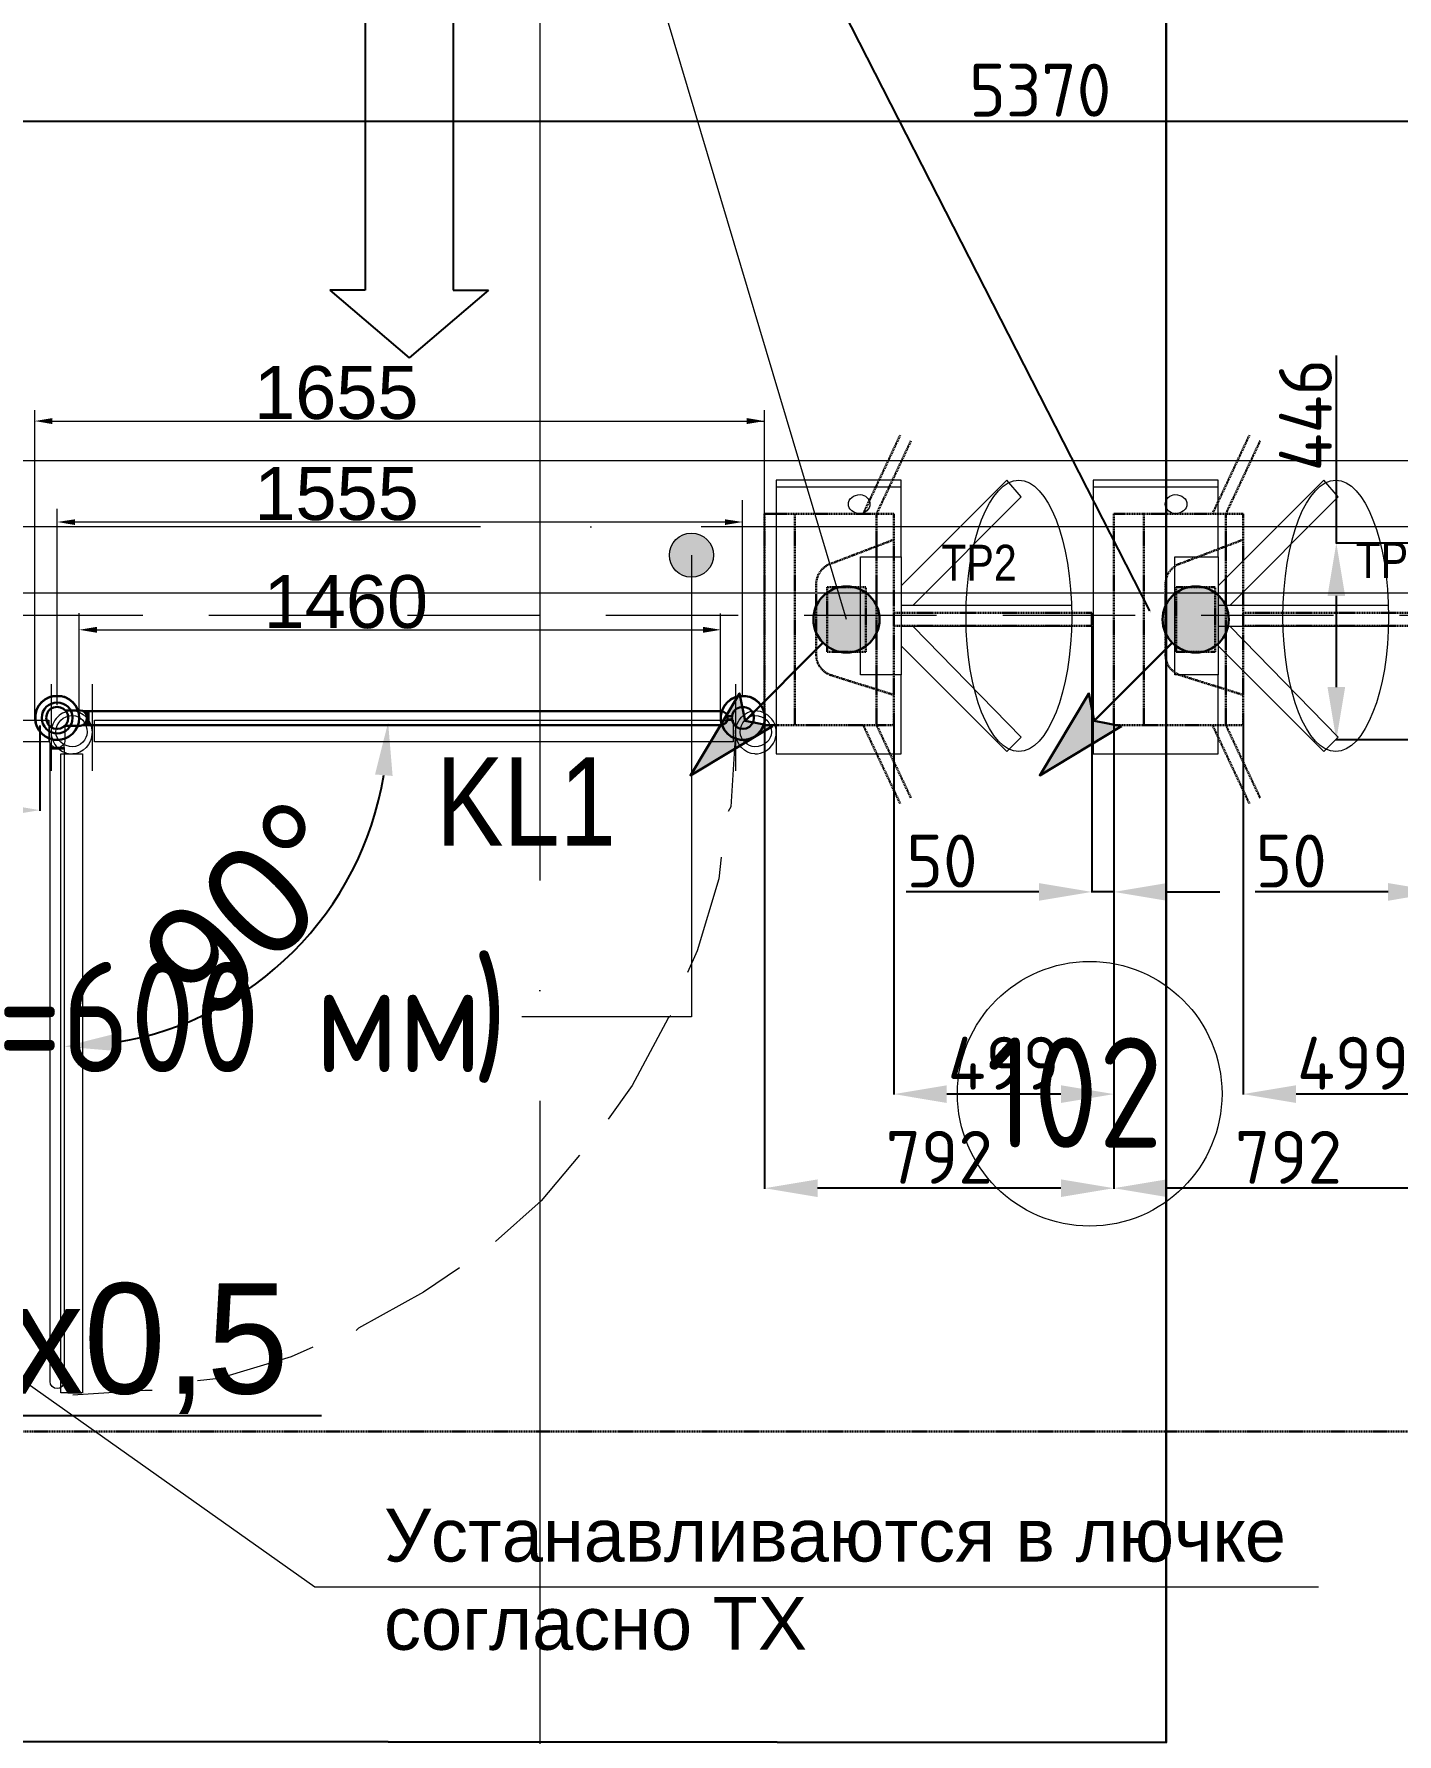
# Model space of a CAD drawing. Header units: millimetres. Extents: x -695119 to 412940, y -249585 to 622758.
# Drawn here: x 140715 to 143806, y 64449 to 68303 of the extents above; entities that cross this region are included whole.
import ezdxf
from ezdxf import colors
from ezdxf.entities.mleader import LeaderData, LeaderLine
from ezdxf.math import Vec2, Vec3

# ---------------------------------------------------------------- set-up
doc = ezdxf.new("R2010")
doc.units = ezdxf.units.MM
for name, pattern in [('ADSK_Линия сетки', [25, 20, -2.5, 0, -2.5]), ('ADSK_Сверху', [450, 300, -150]), ('ADSK_Штриховая_ш3 п1_5', [4.5, 3, -1.5]), ('DASH', [0.75, 0.5, -0.25]), ('DASHED', [19.05, 12.7, -6.35]), ('план Новый корпус (не печатать) 2$0$( Hidden )', [0.375, 0.25, -0.125])]:
    doc.linetypes.add(name, pattern=pattern)
doc.layers.add('_19D-Телекоммуникационные шкафы', color=7, linetype='Continuous')
doc.layers.add('PDF _Текст', color=7, linetype='Continuous')
for name, color, linetype, lineweight in [('_СС_КНС-Внешние связи', 250, 'Continuous', 30), ('_Схема', 5, 'Continuous', 30), ('PDF _Геометрия', 8, 'Continuous', 9), ('Аннотация', 252, 'Continuous', 18), ('АПС', 255, 'Continuous', 30), ('Линии', 7, 'Continuous', 9), ('Марки помещений', 8, 'Continuous', 20), ('Оси', 252, 'Continuous', 9), ('СОУЭ', 116, 'DASHED', 30), ('ТХ Текст', 251, 'Continuous', 0), ('Чертеж', 7, 'Continuous', 30)]:
    doc.layers.add(name, color=color, linetype=linetype, lineweight=lineweight)
doc.layers.add('PDF _Сплошная заливка', color=7, linetype='Continuous', true_color=0xffffff)
doc.styles.add('Arial Narrow МОЙ', font='ARIALN.TTF', dxfattribs={"height": 2.5})
doc.styles.add('GOST Common_3', font='', dxfattribs={"height": 3.5})
doc.styles.add('Mipgost_5', font='', dxfattribs={"height": 250})
doc.styles.add('PDF Arial', font='arial.ttf')
doc.styles.get("Standard").update_dxf_attribs({"font": ''})
doc.styles.get('GOST Common_3').set_extended_font_data('GOST type B')
doc.styles.get('Mipgost_5').set_extended_font_data('Mipgost')
doc.styles.get('Standard').set_extended_font_data('GOST type B')
doc.dimstyles.new('ISO-25', dxfattribs={"dimtxt": 2.5, "dimasz": 2.5, "dimexe": 1.25, "dimexo": 0.625, "dimtad": 1, "dimtxsty": 'Standard', "dimcen": 2.5, "dimadec": 0, "dimazin": 0, "dimtfac": 1, "dimtmove": 0, "dimatfit": 3, "dimfxl": 1, "dimarcsym": 0})
doc.dimstyles.new('ISO-25$0', dxfattribs={"dimtxt": 1.4, "dimasz": 1.2, "dimexe": 1.25, "dimexo": 0.2, "dimgap": 0.2, "dimtad": 1, "dimdec": 1, "dimtxsty": 'Standard', "dimcen": 2.5, "dimadec": 0, "dimazin": 0, "dimtfac": 1, "dimtdec": 1, "dimtmove": 0, "dimatfit": 3, "dimfxl": 1, "dimarcsym": 0})

# ---------------------------------------------------------------- blocks, each defined once
blk = doc.blocks.new('*U55')
at = {"ltscale": 100}
h = blk.add_hatch(color=0, dxfattribs=at)
h.dxf.hatch_style = 1
h.paths.add_polyline_path([(0.75, 0, 1), (-0.75, 0, 1)])
blk.add_hatch(color=0).paths.add_polyline_path([(-3.537, -3.535), (-2.423, -1.678), (-2.299, -2.297), (-1.681, -2.421)])
at = {"color": 0, "ltscale": 100}
blk.add_lwpolyline([(-0.532, -0.529), (-2.299, -2.297)], dxfattribs=at)
at = {"color": 0}
blk.add_lwpolyline([(-1.68, -2.421), (-3.537, -3.535), (-2.423, -1.678), (-2.299, -2.297), (-1.68, -2.421)], dxfattribs=at)
blk.add_circle((0, 0), 0.75, dxfattribs=at)
blk = doc.blocks.new('1 этаж')
at = {"layer": 'Аннотация', "lineweight": 9, "true_color": 0x636466}
h = blk.add_hatch(color=251, dxfattribs=at)
edge = h.paths.add_edge_path()
edge.add_arc((-32613.8, -14055.8), 50, 0, 360)
at = {"layer": 'PDF _Геометрия', "color": 251, "true_color": 0x636466}
for p, q in [((-32138.1, -13901.9), (-32421.2, -13901.9)), ((-31419.3, -13901.9), (-31702.4, -13901.9)), ((-32138.1, -14168.7), (-31751.4, -14168.7)), ((-31419.3, -14168.7), (-31032.7, -14168.7)), ((-31751.4, -14217.7), (-32138.1, -14217.7)), ((-31032.7, -14217.7), (-31419.3, -14217.7)), ((-34065.7, -14348.4), (-34065.7, -14544.4)), ((-33973.1, -14348.4), (-33973.1, -14544.4)), ((-32513.8, -14348.4), (-32513.8, -14544.4))]:
    blk.add_line(p, q, dxfattribs=at)
at = {"layer": 'PDF _Геометрия', "color": 251, "true_color": 0x636466, "flags": 128}
for points in [[(-32138.1, -14059.8), (-32138.1, -13885.6), (-32421.2, -13885.6), (-32421.2, -14506.3), (-32138.1, -14506.3), (-32138.1, -14326.6), (-32230.6, -14326.6), (-32230.6, -14059.8), (-32138.1, -14059.8), (-32138.1, -14326.6)], [(-32110.8, -14168.7), (-31865.8, -13923.7), (-31898.5, -13885.6), (-32138.1, -14125.2)], [(-31419.3, -14059.8), (-31419.3, -13885.6), (-31702.4, -13885.6), (-31702.4, -14506.3), (-31419.3, -14506.3), (-31419.3, -14326.6), (-31517.3, -14326.6), (-31517.3, -14059.8), (-31419.3, -14059.8), (-31419.3, -14326.6)], [(-31392.1, -14168.7), (-31147, -13923.7), (-31179.7, -13885.6), (-31419.3, -14125.2)], [(-32110.8, -14217.7), (-31865.8, -14468.2), (-31898.5, -14500.9), (-32138.1, -14261.3)], [(-31392.1, -14217.7), (-31147, -14468.2), (-31179.7, -14500.9), (-31419.3, -14261.3)], [(-34071.1, -14430.1), (-34071.1, -14479.1), (-34321.6, -14479.1), (-34321.6, -14430.1), (-34071.1, -14430.1)], [(-33967.6, -14479.1), (-33967.6, -14430.1), (-32519.2, -14430.1), (-32519.2, -14479.1), (-33967.6, -14479.1)], [(-32513.8, -14457.3), (-32524.7, -14626.1), (-32530.1, -14637)], [(-34043.9, -14506.3), (-33994.9, -14506.3), (-33994.9, -15954.8), (-34043.9, -15954.8), (-34043.9, -14506.3)], [(-32546.4, -14740.5), (-32551.9, -14789.5), (-32600.9, -14952.8), (-32622.7, -15001.8)], [(-32660.8, -15099.9), (-32666.2, -15105.3), (-32747.9, -15257.8), (-32802.4, -15334)], [(-32867.7, -15415.7), (-32954.8, -15519.1), (-33058.3, -15611.7)], [(-33140, -15671.6), (-33221.6, -15726.1), (-33368.7, -15807.7), (-33374.1, -15813.2)], [(-33472.1, -15851.3), (-33521.1, -15873.1), (-33684.5, -15922.1), (-33733.5, -15927.5)], [(-33837, -15949.3), (-33853.3, -15949.3), (-34016.6, -15960.2)]]:
    blk.add_lwpolyline(points, dxfattribs=at)
at = {"layer": 'PDF _Геометрия', "color": 251, "true_color": 0x636466}
for centre, start, end in [((-34016.9, -14457.1), 89.7603, 180.2397), ((-34016.9, -14457.1), 89.7603, 180.2397), ((-32470, -14457.5), 269.7603, 90.2397), ((-32470, -14457.5), 269.7603, 90.2397), ((-34016.9, -14457.5), 179.7603, 270.2397), ((-34016.9, -14457.5), 179.7603, 270.2397)]:
    blk.add_arc(centre, 48.8, start, end, dxfattribs=at)
for points in [[(-31991, -14195.9), (-31991, -14021.7), (-31936.6, -13885.6), (-31871.2, -13885.6)], [(-31871.2, -13885.6), (-31805.9, -13885.6), (-31751.4, -14021.7), (-31751.4, -14195.9)], [(-31272.3, -14195.9), (-31272.3, -14021.7), (-31217.8, -13885.6), (-31152.5, -13885.6)], [(-31152.5, -13885.6), (-31087.1, -13885.6), (-31032.7, -14021.7), (-31032.7, -14195.9)], [(-32257.8, -13940), (-32257.8, -13929.1), (-32247, -13918.2), (-32230.6, -13918.2)], [(-32230.6, -13961.8), (-32247, -13961.8), (-32257.8, -13950.9), (-32257.8, -13940)], [(-32230.6, -13918.2), (-32219.7, -13918.2), (-32208.8, -13929.1), (-32208.8, -13940)], [(-32208.8, -13940), (-32208.8, -13950.9), (-32219.7, -13961.8), (-32230.6, -13961.8)], [(-31539.1, -13940), (-31539.1, -13929.1), (-31528.2, -13918.2), (-31517.3, -13918.2)], [(-31517.3, -13961.8), (-31528.2, -13961.8), (-31539.1, -13950.9), (-31539.1, -13940)], [(-31517.3, -13918.2), (-31501, -13918.2), (-31490.1, -13929.1), (-31490.1, -13940)], [(-31490.1, -13940), (-31490.1, -13950.9), (-31501, -13961.8), (-31517.3, -13961.8)], [(-31871.2, -14500.9), (-31936.6, -14500.9), (-31991, -14364.8), (-31991, -14195.9)], [(-31751.4, -14195.9), (-31751.4, -14364.8), (-31805.9, -14500.9), (-31871.2, -14500.9)], [(-31152.5, -14500.9), (-31217.8, -14500.9), (-31272.3, -14364.8), (-31272.3, -14195.9)], [(-31032.7, -14195.9), (-31032.7, -14364.8), (-31087.1, -14500.9), (-31152.5, -14500.9)], [(-34016.6, -14408.3), (-33994.9, -14408.3), (-33973.1, -14430.1), (-33973.1, -14457.3)], [(-34016.6, -14408.3), (-33994.9, -14408.3), (-33973.1, -14430.1), (-33973.1, -14457.3)], [(-32513.8, -14457.3), (-32513.8, -14430.1), (-32492, -14408.3), (-32470.2, -14408.3)], [(-32513.8, -14457.3), (-32513.8, -14430.1), (-32492, -14408.3), (-32470.2, -14408.3)], [(-34054.8, -14457.3), (-34054.8, -14435.5), (-34038.4, -14419.2), (-34016.6, -14419.2)], [(-34054.8, -14457.3), (-34054.8, -14435.5), (-34038.4, -14419.2), (-34016.6, -14419.2)], [(-34016.6, -14419.2), (-34000.3, -14419.2), (-33984, -14435.5), (-33984, -14457.3)], [(-34016.6, -14419.2), (-34000.3, -14419.2), (-33984, -14435.5), (-33984, -14457.3)], [(-32502.9, -14457.3), (-32502.9, -14435.5), (-32486.5, -14419.2), (-32470.2, -14419.2)], [(-32470.2, -14419.2), (-32448.4, -14419.2), (-32432.1, -14435.5), (-32432.1, -14457.3)], [(-34016.6, -14490), (-34038.4, -14490), (-34054.8, -14473.7), (-34054.8, -14457.3)], [(-34016.6, -14490), (-34038.4, -14490), (-34054.8, -14473.7), (-34054.8, -14457.3)], [(-33973.1, -14457.3), (-33973.1, -14484.5), (-33994.9, -14506.3), (-34016.6, -14506.3)], [(-33984, -14457.3), (-33984, -14473.7), (-34000.3, -14490), (-34016.6, -14490)], [(-33973.1, -14457.3), (-33973.1, -14484.5), (-33994.9, -14506.3), (-34016.6, -14506.3)], [(-33984, -14457.3), (-33984, -14473.7), (-34000.3, -14490), (-34016.6, -14490)], [(-32470.2, -14506.3), (-32492, -14506.3), (-32513.8, -14484.5), (-32513.8, -14457.3)], [(-32470.2, -14506.3), (-32492, -14506.3), (-32513.8, -14484.5), (-32513.8, -14457.3)], [(-32470.2, -14490), (-32486.5, -14490), (-32502.9, -14473.7), (-32502.9, -14457.3)], [(-32432.1, -14457.3), (-32432.1, -14473.7), (-32448.4, -14490), (-32470.2, -14490)]]:
    blk.add_open_spline(points, degree=3, dxfattribs=at)
at = {"layer": 'Аннотация', "color": 251, "lineweight": 9, "true_color": 0x636466}
for p, q in [((-32613.8, -14055.8), (-32613.8, -15102.6)), ((-32992.3, -15102.6), (-32998.4, -15102.6)), ((-32613.8, -15102.6), (-32992.3, -15102.6))]:
    blk.add_line(p, q, dxfattribs=at)
blk.add_circle((-32613.8, -14055.8), 50, dxfattribs=at)
at = {"layer": 'Линии', "color": 251, "linetype": 'ADSK_Сверху', "ltscale": 100, "true_color": 0x636466}
for p, q in [((-15052.8, -13841.7), (-48262.8, -13841.7)), ((-15052.8, -14141.7), (-48262.8, -14141.7))]:
    blk.add_line(p, q, dxfattribs=at)
at = {"layer": 'Линии', "color": 251, "linetype": 'ADSK_Штриховая_ш3 п1_5', "ltscale": 100, "true_color": 0x636466}
blk.add_line((-40457.8, -14191.7), (-27897.8, -14191.7), dxfattribs=at)
at = {"layer": 'Марки помещений', "color": 251, "true_color": 0x636466}
blk.add_circle((-31710.5, -15276.7), 300, dxfattribs=at)
at = {"layer": 'Оси', "color": 251, "linetype": 'ADSK_Линия сетки', "ltscale": 100, "true_color": 0x636466}
for p, q in [((-32957.8, 32208.9), (-32957.8, -33767.9)), ((4409.5, -13991.7), (-72530.1, -13991.7))]:
    blk.add_line(p, q, dxfattribs=at)
at = {"layer": 'Аннотация', "color": 251, "true_color": 0x636466, "style": 'GOST Common_3', "width": 0.9}
for s, p in [(')', (-33110.2, -15227.6)), ('=600', (-34187.8, -15227.6)), ('мм', (-33467.4, -15227.6))]:
    blk.add_text(s, height=250, dxfattribs=at).set_placement(p)
at = {"layer": 'Марки помещений', "color": 251, "true_color": 0x636466, "style": 'GOST Common_3', "width": 0.9}
blk.add_text('102', height=250, dxfattribs=at).set_placement((-31945.4, -15399))
blk = doc.blocks.new('*D1138')
at = {"color": 0, "linetype": 'ByBlock', "lineweight": -2, "transparency": 16777216}
for p, q in [((143668, 67148.7), (143668, 67573.7)), ((144006.2, 67148.7), (143666.7, 67148.7)), ((143668, 66822.3), (143668, 67028.7)), ((144006.2, 66702.3), (143666.7, 66702.3))]:
    blk.add_line(p, q, dxfattribs=at)
at = {"color": 0, "linetype": 'ByBlock', "transparency": 16777216}
for points in [[(143648, 67028.7), (143688, 67028.7), (143668, 67148.7)], [(143648, 66822.3), (143688, 66822.3), (143668, 66702.3)]]:
    blk.add_solid(points, dxfattribs=at)
at = {"layer": 'Defpoints', "color": 0, "linetype": 'ByBlock', "transparency": 16777216}
for p in [(144006.8, 67148.7), (143668, 66702.3), (144006.8, 66702.3)]:
    blk.add_point(p, dxfattribs=at)
at = {"color": 0, "linetype": 'ByBlock', "lineweight": 15, "transparency": 16777216, "insert": (143598, 67438.7), "char_height": 120, "attachment_point": 5, "rotation": 90}
blk.add_mtext('446', dxfattribs=at)
blk = doc.blocks.new('*U54')
at = {"ltscale": 100}
h = blk.add_hatch(color=0, dxfattribs=at)
h.dxf.hatch_style = 1
h.paths.add_polyline_path([(0.75, 0, 1), (-0.75, 0, 1)])
blk.add_hatch(color=0).paths.add_polyline_path([(-3.537, -3.535), (-2.423, -1.678), (-2.299, -2.297), (-1.681, -2.421)])
at = {"color": 0, "ltscale": 100}
blk.add_lwpolyline([(-0.532, -0.529), (-2.299, -2.297)], dxfattribs=at)
at = {"color": 0}
blk.add_lwpolyline([(-1.68, -2.421), (-3.537, -3.535), (-2.423, -1.678), (-2.299, -2.297), (-1.68, -2.421)], dxfattribs=at)
blk.add_circle((0, 0), 0.75, dxfattribs=at)
blk = doc.blocks.new('план Новый корпус (не печатать) 2$0$_Dot')
at = {"color": 251, "linetype": 'ByBlock', "lineweight": -2}
blk.add_line((-0.5, 0), (-1, 0), dxfattribs=at)
at = {"color": 251, "linetype": 'ByBlock', "const_width": 0.5}
blk.add_lwpolyline([(-0.25, 0, 1), (0.25, 0, 1)], format="xyb", close=True, dxfattribs=at)
blk = doc.blocks.new('*D1139')
at = {"color": 0, "linetype": 'ByBlock', "lineweight": -2, "transparency": 16777216}
for p, q in [((140257.4, 66768.3), (140257.4, 66542)), ((140727.7, 66735.4), (140727.7, 66542)), ((140377.4, 66543.3), (140607.7, 66543.3))]:
    blk.add_line(p, q, dxfattribs=at)
at = {"color": 0, "linetype": 'ByBlock', "transparency": 16777216}
for points in [[(140377.4, 66563.3), (140377.4, 66523.3), (140257.4, 66543.3)], [(140607.7, 66563.3), (140607.7, 66523.3), (140727.7, 66543.3)]]:
    blk.add_solid(points, dxfattribs=at)
at = {"layer": 'Defpoints', "color": 0, "linetype": 'ByBlock', "transparency": 16777216}
for p in [(140257.4, 66768.9), (140727.7, 66736), (140727.7, 66543.3)]:
    blk.add_point(p, dxfattribs=at)
at = {"color": 0, "linetype": 'ByBlock', "lineweight": 15, "transparency": 16777216, "insert": (140492.5, 66613.3), "char_height": 120, "attachment_point": 5}
blk.add_mtext('470', dxfattribs=at)
blk = doc.blocks.new('кркеркуеркер')
for p, q in [((-100, 853.5), (100, 853.5)), ((-100, 853.5), (-100, 153.5)), ((100, 853.5), (100, 153.5)), ((-100, 153.5), (-180, 153.5)), ((-180, 153.5), (0, 0)), ((180, 153.5), (0, 0)), ((100, 153.5), (180, 153.5))]:
    blk.add_line(p, q)
blk = doc.blocks.new('*D1140')
at = {"color": 0, "linetype": 'ByBlock', "lineweight": -2, "transparency": 16777216}
blk.add_arc((140782.7, 66742), 734.9, 279.366, 350.634, dxfattribs=at)
at = {"color": 0, "linetype": 'ByBlock', "transparency": 16777216}
for points in [[(141487.9, 66624.1), (141527.8, 66620.8), (141517.6, 66742)], [(140904, 65997), (140900.7, 66036.8), (140782.7, 66007.1)]]:
    blk.add_solid(points, dxfattribs=at)
at = {"layer": 'Defpoints', "color": 0, "linetype": 'ByBlock', "transparency": 16777216}
for p in [(140834.5, 66742), (142271.3, 66742), (140782.7, 66691), (141150.2, 66105.6), (140782.7, 65254.1)]:
    blk.add_point(p, dxfattribs=at)
at = {"color": 0, "linetype": 'ByBlock', "lineweight": 9, "transparency": 16777216, "insert": (141206.9, 66317.8), "char_height": 250, "attachment_point": 5, "rotation": 45, "style": 'Mipgost_5'}
blk.add_mtext('90°', dxfattribs=at)
blk = doc.blocks.new('*D1142')
at = {"color": 0, "linetype": 'ByBlock', "lineweight": -2, "transparency": 16777216}
for p, q in [((143456.5, 66762.9), (143456.5, 65898.3)), ((143955.5, 66750.7), (143955.5, 65898.3)), ((143835.5, 65899.5), (143576.5, 65899.5))]:
    blk.add_line(p, q, dxfattribs=at)
at = {"color": 0, "linetype": 'ByBlock', "transparency": 16777216}
for points in [[(143576.5, 65919.5), (143576.5, 65879.5), (143456.5, 65899.5)], [(143835.5, 65919.5), (143835.5, 65879.5), (143955.5, 65899.5)]]:
    blk.add_solid(points, dxfattribs=at)
at = {"layer": 'Defpoints', "color": 0, "linetype": 'ByBlock', "transparency": 16777216}
for p in [(143456.5, 66763.6), (143955.5, 66751.3), (143456.5, 65899.5)]:
    blk.add_point(p, dxfattribs=at)
at = {"color": 0, "linetype": 'ByBlock', "lineweight": 15, "transparency": 16777216, "insert": (143706, 65969.5), "char_height": 120, "attachment_point": 5}
blk.add_mtext('499', dxfattribs=at)
blk = doc.blocks.new('*D1143')
at = {"color": 0, "linetype": 'ByBlock', "lineweight": -2, "transparency": 16777216}
for p, q in [((143113.5, 66960.2), (143113.5, 66356.7)), ((143163.5, 66750.7), (143163.5, 66356.7)), ((142993.5, 66357.9), (142692.2, 66357.9)), ((143163.5, 66357.9), (143113.5, 66357.9)), ((143283.5, 66357.9), (143403.5, 66357.9))]:
    blk.add_line(p, q, dxfattribs=at)
at = {"color": 0, "linetype": 'ByBlock', "transparency": 16777216}
for points in [[(142993.5, 66377.9), (142993.5, 66337.9), (143113.5, 66357.9)], [(143283.5, 66377.9), (143283.5, 66337.9), (143163.5, 66357.9)]]:
    blk.add_solid(points, dxfattribs=at)
at = {"layer": 'Defpoints', "color": 0, "linetype": 'ByBlock', "transparency": 16777216}
for p in [(143113.5, 66960.9), (143163.5, 66751.3), (143163.5, 66357.9)]:
    blk.add_point(p, dxfattribs=at)
at = {"color": 0, "linetype": 'ByBlock', "lineweight": 15, "transparency": 16777216, "insert": (142773.5, 66427.9), "char_height": 120, "attachment_point": 5}
blk.add_mtext('50', dxfattribs=at)
blk = doc.blocks.new('*D1144')
at = {"color": 0, "linetype": 'ByBlock', "lineweight": -2, "transparency": 16777216}
for p, q in [((143163.5, 66735.4), (143163.5, 65684.9)), ((143955.5, 65990.8), (143955.5, 65684.9)), ((143835.5, 65686.2), (143283.5, 65686.2))]:
    blk.add_line(p, q, dxfattribs=at)
at = {"color": 0, "linetype": 'ByBlock', "transparency": 16777216}
for points in [[(143283.5, 65706.2), (143283.5, 65666.2), (143163.5, 65686.2)], [(143835.5, 65706.2), (143835.5, 65666.2), (143955.5, 65686.2)]]:
    blk.add_solid(points, dxfattribs=at)
at = {"layer": 'Defpoints', "color": 0, "linetype": 'ByBlock', "transparency": 16777216}
for p in [(143163.5, 66736), (143955.5, 65991.4), (143163.5, 65686.2)]:
    blk.add_point(p, dxfattribs=at)
at = {"color": 0, "linetype": 'ByBlock', "lineweight": 15, "transparency": 16777216, "insert": (143559.5, 65756.2), "char_height": 120, "attachment_point": 5}
blk.add_mtext('792', dxfattribs=at)
blk = doc.blocks.new('*D1145')
at = {"color": 0, "linetype": 'ByBlock', "lineweight": -2, "transparency": 16777216}
for p, q in [((142664.5, 66762.9), (142664.5, 65898.3)), ((143163.5, 66750.7), (143163.5, 65898.3)), ((143043.5, 65899.5), (142784.5, 65899.5))]:
    blk.add_line(p, q, dxfattribs=at)
at = {"color": 0, "linetype": 'ByBlock', "transparency": 16777216}
for points in [[(142784.5, 65919.5), (142784.5, 65879.5), (142664.5, 65899.5)], [(143043.5, 65919.5), (143043.5, 65879.5), (143163.5, 65899.5)]]:
    blk.add_solid(points, dxfattribs=at)
at = {"layer": 'Defpoints', "color": 0, "linetype": 'ByBlock', "transparency": 16777216}
for p in [(142664.5, 66763.6), (143163.5, 66751.3), (142664.5, 65899.5)]:
    blk.add_point(p, dxfattribs=at)
at = {"color": 0, "linetype": 'ByBlock', "lineweight": 15, "transparency": 16777216, "insert": (142914, 65969.5), "char_height": 120, "attachment_point": 5}
blk.add_mtext('499', dxfattribs=at)
blk = doc.blocks.new('*D1146')
at = {"color": 0, "linetype": 'ByBlock', "lineweight": -2, "transparency": 16777216}
for p, q in [((143905.5, 66960.2), (143905.5, 66356.7)), ((143955.5, 66750.7), (143955.5, 66356.7)), ((143785.5, 66357.9), (143484.2, 66357.9)), ((143955.5, 66357.9), (143905.5, 66357.9)), ((144075.5, 66357.9), (144195.5, 66357.9))]:
    blk.add_line(p, q, dxfattribs=at)
at = {"color": 0, "linetype": 'ByBlock', "transparency": 16777216}
for points in [[(143785.5, 66377.9), (143785.5, 66337.9), (143905.5, 66357.9)], [(144075.5, 66377.9), (144075.5, 66337.9), (143955.5, 66357.9)]]:
    blk.add_solid(points, dxfattribs=at)
at = {"layer": 'Defpoints', "color": 0, "linetype": 'ByBlock', "transparency": 16777216}
for p in [(143905.5, 66960.9), (143955.5, 66751.3), (143905.5, 66357.9)]:
    blk.add_point(p, dxfattribs=at)
at = {"color": 0, "linetype": 'ByBlock', "lineweight": 15, "transparency": 16777216, "insert": (143565.5, 66427.9), "char_height": 120, "attachment_point": 5}
blk.add_mtext('50', dxfattribs=at)
blk = doc.blocks.new('*D1147')
at = {"color": 0, "linetype": 'ByBlock', "lineweight": -2, "transparency": 16777216}
for p, q in [((142371.5, 66735.4), (142371.5, 65684.9)), ((143163.5, 65990.8), (143163.5, 65684.9)), ((143043.5, 65686.2), (142491.5, 65686.2))]:
    blk.add_line(p, q, dxfattribs=at)
at = {"color": 0, "linetype": 'ByBlock', "transparency": 16777216}
for points in [[(142491.5, 65706.2), (142491.5, 65666.2), (142371.5, 65686.2)], [(143043.5, 65706.2), (143043.5, 65666.2), (143163.5, 65686.2)]]:
    blk.add_solid(points, dxfattribs=at)
at = {"layer": 'Defpoints', "color": 0, "linetype": 'ByBlock', "transparency": 16777216}
for p in [(142371.5, 66736), (143163.5, 65991.4), (142371.5, 65686.2)]:
    blk.add_point(p, dxfattribs=at)
at = {"color": 0, "linetype": 'ByBlock', "lineweight": 15, "transparency": 16777216, "insert": (142767.5, 65756.2), "char_height": 120, "attachment_point": 5}
blk.add_mtext('792', dxfattribs=at)
blk = doc.blocks.new('*D1148')
at = {"layer": 'Defpoints', "color": 0, "transparency": 16777216}
for p in [(145681.4, 68105.3), (140311.4, 67335.2), (145681.4, 67335.2)]:
    blk.add_point(p, dxfattribs=at)
at = {"layer": 'PDF _Геометрия', "color": 0, "lineweight": -2, "transparency": 16777216}
for p, q in [((140311.4, 67335.8), (140311.4, 68106.5)), ((140431.4, 68105.3), (145561.4, 68105.3)), ((145681.4, 67335.8), (145681.4, 68106.5))]:
    blk.add_line(p, q, dxfattribs=at)
at = {"layer": 'PDF _Геометрия', "color": 0, "transparency": 16777216}
for points in [[(140431.4, 68125.3), (140431.4, 68085.3), (140311.4, 68105.3)], [(145561.4, 68125.3), (145561.4, 68085.3), (145681.4, 68105.3)]]:
    blk.add_solid(points, dxfattribs=at)
at = {"layer": 'PDF _Геометрия', "color": 0, "lineweight": 20, "transparency": 16777216, "insert": (142996.4, 68175.4), "char_height": 120, "attachment_point": 5}
blk.add_mtext('5370', dxfattribs=at)

msp = doc.modelspace()

# ---------------------------------------------------------------- hatches: boundary and pattern name
for points in [[(140720.306, 66769.8), (140720.985, 66769.8), (140720.985, 66769.121), (140720.306, 66769.121)], [(140742.027, 66752.152), (140742.706, 66752.152), (140742.706, 66751.473), (140742.027, 66751.473)], [(140742.027, 66752.152), (140742.706, 66752.152), (140742.706, 66751.473), (140742.027, 66751.473)], [(140784.79, 66734.504), (140785.469, 66734.504), (140785.469, 66733.825), (140784.79, 66733.825)]]:
    msp.add_hatch(color=7).paths.add_polyline_path(points)
at = {"lineweight": 30}
for points in [[(140834.341, 66767.764), (140835.02, 66767.764), (140835.02, 66767.085), (140834.341, 66767.085)], [(142275.249, 66769.8), (142275.928, 66769.8), (142275.928, 66769.121), (142275.249, 66769.121)], [(142288.146, 66752.152), (142288.825, 66752.152), (142288.825, 66751.473), (142288.146, 66751.473)], [(142296.97, 66752.152), (142297.649, 66752.152), (142297.649, 66751.473), (142296.97, 66751.473)], [(140813.978, 66734.504), (140814.657, 66734.504), (140814.657, 66733.825), (140813.978, 66733.825)], [(142275.351, 66734.504), (142274.672, 66734.504), (142274.672, 66733.825), (142275.351, 66733.825)], [(142305.116, 66705.316), (142305.795, 66705.316), (142305.795, 66704.637), (142305.116, 66704.637)], [(142339.157, 66705.316), (142338.478, 66705.316), (142338.478, 66704.637), (142339.157, 66704.637)]]:
    msp.add_hatch(color=7, dxfattribs=at).paths.add_polyline_path(points)
at = {"lineweight": 9}
msp.add_hatch(color=7, dxfattribs=at).paths.add_polyline_path([(140782.57, 66685.143), (140782.57, 66684.464), (140781.891, 66684.464), (140781.891, 66685.143)])
at = {"layer": 'PDF _Сплошная заливка', "transparency": 33554559}
for points in [[(140756.324, 67432.039), (140756.324, 67418.464), (140716.233, 67425.252), (140716.233, 67425.252)], [(140807.317, 67202.574), (140807.317, 67189.677), (140767.184, 67196.465), (140767.184, 67196.465)], [(142281.506, 67189.677), (142281.506, 67202.574), (142321.597, 67196.465), (142321.597, 67196.465)], [(140857.318, 66958.841), (140857.318, 66945.266), (140817.185, 66952.053), (140817.185, 66952.053)], [(142231.713, 66945.266), (142231.713, 66958.841), (142271.804, 66952.053), (142271.804, 66952.053)]]:
    msp.add_hatch(color=7, dxfattribs=at).paths.add_polyline_path(points)

# ---------------------------------------------------------------- linework, layer by layer
at = {"color": 7, "lineweight": 30}
for points in [[(140814.105, 66769.334), (140809.354, 66779.515), (140801.845, 66788.34), (140793.699, 66795.127), (140783.517, 66799.879), (140772.657, 66801.915), (140761.754, 66801.915), (140750.893, 66799.879), (140740.712, 66795.127), (140732.524, 66788.34), (140725.057, 66779.515), (140720.306, 66770.012), (140717.591, 66759.11), (140717.591, 66747.57), (140719.627, 66736.71), (140724.378, 66726.528), (140731.166, 66717.704), (140739.312, 66710.916), (140749.536, 66705.443), (140760.396, 66702.728), (140771.936, 66702.728), (140782.839, 66704.764), (140793.02, 66709.558), (140801.845, 66716.346), (140808.675, 66725.17), (140814.105, 66734.673)], [(142369.023, 66736.031), (142364.272, 66725.849), (142357.484, 66717.704), (142349.338, 66710.237), (142339.114, 66705.443), (142328.254, 66702.728), (142317.393, 66702.728), (142306.49, 66704.764), (142296.309, 66709.558), (142287.485, 66716.346), (142280.018, 66725.17), (142275.224, 66734.673), (142272.509, 66745.534), (142272.509, 66757.073), (142274.545, 66767.934), (142279.339, 66778.158), (142286.127, 66786.982), (142294.951, 66794.449), (142304.454, 66799.2), (142315.357, 66801.915), (142326.896, 66801.915), (142337.757, 66799.879), (142347.981, 66795.127), (142356.805, 66788.34), (142363.593, 66780.194), (142369.023, 66770.012), (142369.702, 66767.934)], [(142275.249, 66736.031), (142280.001, 66725.849), (142286.788, 66717.704), (142294.934, 66710.237), (142305.158, 66705.443), (142316.019, 66702.728), (142326.879, 66702.728), (142337.782, 66704.764), (142347.964, 66709.558), (142356.788, 66716.346), (142364.255, 66725.17), (142369.049, 66734.673), (142371.763, 66745.534), (142371.763, 66757.073), (142369.727, 66767.934), (142364.934, 66778.158), (142358.146, 66786.982), (142349.322, 66794.449), (142339.818, 66799.2), (142328.916, 66801.915), (142317.376, 66801.915), (142306.516, 66799.879), (142296.292, 66795.127), (142287.467, 66788.34), (142280.679, 66780.194), (142275.249, 66770.012), (142274.571, 66767.934)], [(140784.875, 66769.334), (140818.857, 66769.334), (140824.966, 66768.655), (140829.717, 66764.54), (140833.111, 66759.788), (140834.469, 66753.679), (140834.469, 66750.285), (140833.111, 66744.176), (140829.717, 66739.425), (140824.966, 66736.031), (140818.857, 66734.673), (140784.875, 66734.673)], [(140834.469, 66767.934), (140825.644, 66767.934)], [(140837.905, 66767.934), (140837.905, 66736.031)], [(142297.649, 66756.394), (142288.146, 66756.394)], [(142288.146, 66748.928), (142297.649, 66748.928)], [(140834.469, 66736.031), (140825.644, 66736.031)]]:
    msp.add_lwpolyline(points, dxfattribs=at)
for points in [[(140742.069, 66752.322), (140743.427, 66744.855), (140746.821, 66737.388), (140752.251, 66731.958), (140759.039, 66728.564), (140767.184, 66727.207), (140774.693, 66728.564), (140781.481, 66731.958), (140787.59, 66737.388), (140790.984, 66744.855), (140792.342, 66752.322), (140790.984, 66759.788), (140787.59, 66767.255), (140781.481, 66772.728), (140774.693, 66776.122), (140767.184, 66777.479), (140759.039, 66776.122), (140752.251, 66772.728), (140746.821, 66767.255), (140743.427, 66759.788)], [(140742.069, 66752.322), (140743.427, 66744.855), (140746.821, 66737.388), (140752.251, 66731.958), (140759.039, 66728.564), (140767.184, 66727.207), (140774.693, 66728.564), (140781.481, 66731.958), (140787.59, 66737.388), (140790.984, 66744.855), (140792.342, 66752.322), (140790.984, 66759.788), (140787.59, 66767.255), (140781.481, 66772.728), (140774.693, 66776.122), (140767.184, 66777.479), (140759.039, 66776.122), (140752.251, 66772.728), (140746.821, 66767.255), (140743.427, 66759.788)], [(140834.469, 66767.934), (142271.325, 66767.934), (142277.434, 66766.576), (142282.864, 66763.182), (142286.258, 66758.431), (142287.615, 66752.322), (142286.258, 66746.213), (142282.864, 66740.782), (142277.434, 66737.388), (142271.325, 66736.031), (140834.469, 66736.031)], [(142296.97, 66752.322), (142298.328, 66744.855), (142301.764, 66738.067), (142307.194, 66731.958), (142314.661, 66728.564), (142322.128, 66727.207), (142329.594, 66728.564), (142337.103, 66731.958), (142342.534, 66738.067), (142345.927, 66744.855), (142347.285, 66752.322), (142345.927, 66760.467), (142342.534, 66767.255), (142337.103, 66772.728), (142329.594, 66776.122), (142322.128, 66777.479), (142314.661, 66776.122), (142307.194, 66772.728), (142301.764, 66767.255), (142298.328, 66760.467)], [(142347.302, 66752.322), (142345.945, 66744.855), (142342.508, 66738.067), (142337.078, 66731.958), (142329.611, 66728.564), (142322.145, 66727.207), (142314.678, 66728.564), (142307.169, 66731.958), (142301.739, 66738.067), (142298.345, 66744.855), (142296.987, 66752.322), (142298.345, 66760.467), (142301.739, 66767.255), (142307.169, 66772.728), (142314.678, 66776.122), (142322.145, 66777.479), (142329.611, 66776.122), (142337.078, 66772.728), (142342.508, 66767.255), (142345.945, 66760.467)]]:
    msp.add_lwpolyline(points, close=True, dxfattribs=at)
at = {"color": 7, "lineweight": 9}
for points in [[(140784.14, 66734.609), (140784.14, 66700.627), (140783.461, 66694.518), (140779.346, 66689.767), (140774.594, 66686.373), (140768.485, 66685.015), (140765.091, 66685.015), (140758.982, 66686.373), (140754.231, 66689.767), (140750.837, 66694.518), (140749.479, 66700.627), (140749.479, 66734.609)], [(140750.837, 66685.015), (140750.837, 66693.839)], [(140782.74, 66681.579), (140750.837, 66681.579)], [(140782.74, 66685.015), (140782.74, 66693.839)]]:
    msp.add_lwpolyline(points, dxfattribs=at)
msp.add_lwpolyline([(140782.74, 66685.015), (140782.74, 65248.159), (140781.382, 65242.05), (140777.988, 65236.62), (140773.237, 65233.226), (140767.128, 65231.868), (140761.019, 65233.226), (140755.588, 65236.62), (140752.194, 65242.05), (140750.837, 65248.159), (140750.837, 66685.015)], close=True, dxfattribs=at)
at = {"color": 7, "lineweight": 30}
for radius in [50, 35]:
    msp.add_circle((140767.145, 66752.339), radius, dxfattribs=at)
at = {"layer": '_19D-Телекоммуникационные шкафы', "color": 7, "linetype": 'DASH', "ltscale": 20}
msp.add_circle((140998.921, 65593.037), 8344.415, dxfattribs=at)
at = {"layer": '_Схема'}
msp.add_lwpolyline([(136223.718, 63870.417), (136223.718, 64435.8), (143282.215, 64429.854), (143282.215, 69121.096)], dxfattribs=at)
at = {"layer": 'PDF _Геометрия', "lineweight": 20}
for points in [[(140716.233, 66751.304), (140716.233, 67449.826)], [(142370.996, 66751.304), (142370.996, 67449.826)], [(140756.324, 67425.252), (142370.996, 67425.252)], [(140767.184, 66782.231), (140767.184, 67226.374)], [(142321.127, 66801.915), (142321.127, 67246.058)], [(140807.317, 67196.465), (142281.506, 67196.465)], [(140817.145, 66752.339), (140817.145, 66989.962)], [(140837.434, 66952.053), (142256.349, 66952.053)]]:
    msp.add_lwpolyline(points, dxfattribs=at)
at = {"layer": 'СОУЭ', "color": 6, "ltscale": 0.2}
msp.add_lwpolyline([(136042.472, 65135.021), (145464.057, 65135.021), (145464.057, 69315.738), (150948.708, 69315.738), (150948.708, 70753.249)], dxfattribs=at)
at = {"layer": 'ТХ Текст', "color": 0, "ltscale": 100}
for p, q in [((139769.555, 65900.979), (141351.459, 64782.811)), ((141351.459, 64782.811), (143627.844, 64782.811))]:
    msp.add_line(p, q, dxfattribs=at)
at = {"layer": 'Чертеж', "linetype": 'план Новый корпус (не печатать) 2$0$( Hidden )', "lineweight": 30, "ltscale": 10}
for p, q in [((142595.021, 67215.03), (142678.737, 67392.928)), ((142625.425, 67215.03), (142703.629, 67381.214)), ((143387.021, 67215.03), (143470.737, 67392.928)), ((143417.425, 67215.03), (143495.629, 67381.214)), ((142371.526, 67215.03), (142371.526, 66736.031)), ((142625.425, 67215.03), (142371.526, 67215.03)), ((142371.526, 67215.03), (142371.526, 67215.03)), ((142371.526, 67215.03), (142371.526, 67215.03)), ((142371.526, 67215.03), (142371.526, 67215.03)), ((142371.526, 67215.03), (142439.69, 67215.03)), ((142439.69, 67215.03), (142439.69, 66736.031)), ((142625.425, 66736.031), (142625.425, 67215.03)), ((142625.425, 67215.03), (142625.425, 66736.031)), ((142664.527, 67215.03), (142625.425, 67215.03)), ((142664.527, 66736.031), (142664.527, 67215.03)), ((143163.526, 67215.03), (143163.526, 66736.031)), ((143417.425, 67215.03), (143163.526, 67215.03)), ((143163.526, 67215.03), (143163.526, 67215.03)), ((143163.526, 67215.03), (143163.526, 67215.03)), ((143163.526, 67215.03), (143163.526, 67215.03)), ((143163.526, 67215.03), (143231.69, 67215.03)), ((143231.69, 67215.03), (143231.69, 66736.031)), ((143417.425, 66736.031), (143417.425, 67215.03)), ((143417.425, 67215.03), (143417.425, 66736.031)), ((143456.527, 67215.03), (143417.425, 67215.03)), ((143456.527, 66736.031), (143456.527, 67215.03)), ((142664.527, 67156.377), (142518.191, 67100.645)), ((143456.527, 67156.377), (143310.191, 67100.645)), ((142488.568, 67055.719), (142488.568, 66975.531)), ((142513.006, 67048.847), (142513.006, 66902.214)), ((142600.986, 67048.847), (142513.006, 67048.847)), ((142600.986, 66902.214), (142600.986, 67048.847)), ((143280.568, 67055.719), (143280.568, 66975.531)), ((143305.006, 67048.847), (143305.006, 66902.214)), ((143392.986, 67048.847), (143305.006, 67048.847)), ((143392.986, 66902.214), (143392.986, 67048.847)), ((142664.527, 66975.531), (142664.527, 66990.194)), ((142664.527, 66990.194), (143113.526, 66990.194)), ((143113.526, 66990.194), (143113.526, 66960.867)), ((143456.527, 66975.531), (143456.527, 66990.194)), ((143456.527, 66990.194), (143905.526, 66990.194)), ((142488.568, 66895.342), (142488.568, 66975.531)), ((142664.527, 66975.531), (142664.527, 66960.867)), ((142664.527, 66960.867), (143113.526, 66960.867)), ((143280.568, 66895.342), (143280.568, 66975.531)), ((143456.527, 66975.531), (143456.527, 66960.867)), ((143456.527, 66960.867), (143905.526, 66960.867)), ((142513.006, 66902.214), (142600.986, 66902.214)), ((143305.006, 66902.214), (143392.986, 66902.214)), ((142664.527, 66804.459), (142518.191, 66850.416)), ((143456.527, 66804.459), (143310.191, 66850.416)), ((142371.526, 66736.031), (142625.425, 66736.031)), ((142595.021, 66736.031), (142678.737, 66558.134)), ((142625.425, 66736.031), (142664.527, 66736.031)), ((142625.425, 66736.031), (142703.629, 66569.847)), ((143163.526, 66736.031), (143417.425, 66736.031)), ((143387.021, 66736.031), (143470.737, 66558.134)), ((143417.425, 66736.031), (143456.527, 66736.031)), ((143417.425, 66736.031), (143495.629, 66569.847))]:
    msp.add_line(p, q, dxfattribs=at)
for centre, start, end in [((142537.445, 67055.719), 113.198591, 180), ((143329.445, 67055.719), 113.198591, 180), ((142537.445, 66895.342), 180, 246.801409), ((143329.445, 66895.342), 180, 246.801409)]:
    msp.add_arc(centre, 48.877, start, end, dxfattribs=at)

# ---------------------------------------------------------------- block references
for name, p in [('1 этаж', (174819.19, 81176.937)), ('кркеркуеркер', (141565.491, 67568.601))]:
    msp.add_blockref(name, p)
at = {"layer": '_СС_КНС-Внешние связи', "xscale": 100, "yscale": 100, "zscale": 100}
for name, p in [('*U54', (142556.996, 66975.531)), ('*U55', (143348.996, 66975.531))]:
    msp.add_blockref(name, p, dxfattribs=at)

# ---------------------------------------------------------------- texts
at = {"lineweight": 15, "style": 'Arial Narrow МОЙ'}
for s, p in [('TР2', (142772.014, 67063.317)), ('TР1', (143711.628, 67069.837))]:
    msp.add_text(s, height=81.4625, rotation=360, dxfattribs=at).set_placement(p)
at = {"layer": 'PDF _Текст', "char_height": 120, "attachment_point": 7, "style": 'PDF Arial'}
for s, insert in [('1655', (141213.567, 67428.415)), ('1555', (141214.246, 67199.204)), ('1460', (141235.286, 66954.235)), ('Устанавливаются в лючке\\Pсогласно ТХ', (141508.257, 64638.058))]:
    msp.add_mtext(s, dxfattribs=dict(at, insert=insert))
at = {"layer": 'АПС', "color": 7, "lineweight": 25, "ltscale": 100, "style": 'Arial Narrow МОЙ'}
msp.add_text('KL1', height=200, dxfattribs=at).set_placement((141626.478, 66462.784))

# ---------------------------------------------------------------- dimensions: what is measured, and where the dimension line sits
at = {"color": 0, "linetype": 'ByBlock', "lineweight": 15}
dim = msp.add_linear_dim(base=(143667.964, 66702.339), p1=(144006.848, 67148.722), p2=(144006.809, 66702.339), angle=90, dimstyle='ISO-25$0', override={"dimtxt": 120, "dimasz": 120, "dimexo": 0.625, "dimgap": 10, "dimdec": 0, "dimtdec": 2}, dxfattribs=at)
dim.commit()
dim.dimension.update_dxf_attribs({"geometry": '*D1138', "text_midpoint": (143667.964, 67438.722), "dimtype": 160})
for base, p1, p2, picture, middle in [((143163.526, 66357.909), (143113.526, 66960.867), (143163.526, 66751.304), '*D1143', (142773.526, 66357.909)), ((143905.526, 66357.909), (143955.526, 66751.304), (143905.526, 66960.867), '*D1146', (143565.526, 66357.909)), ((140727.668, 66543.279), (140257.39, 66768.876), (140727.668, 66736.031), '*D1139', (140492.529, 66543.279))]:
    dim = msp.add_linear_dim(base=base, p1=p1, p2=p2, dimstyle='ISO-25$0', override={"dimtxt": 120, "dimasz": 120, "dimexo": 0.625, "dimgap": 10, "dimdec": 0, "dimtdec": 2}, dxfattribs=at)
    dim.commit()
    dim.dimension.update_dxf_attribs({"geometry": picture, "text_midpoint": middle, "dimtype": 160})
for base, p1, p2, picture, middle in [((142664.527, 65899.539), (143163.526, 66751.304), (142664.527, 66763.573), '*D1145', (142914.026, 65969.539)), ((143456.527, 65899.539), (143955.526, 66751.304), (143456.527, 66763.573), '*D1142', (143706.026, 65969.539)), ((142371.526, 65686.158), (143163.526, 65991.379), (142371.526, 66736.031), '*D1147', (142767.526, 65756.158)), ((143163.526, 65686.158), (143955.526, 65991.379), (143163.526, 66736.031), '*D1144', (143559.526, 65756.158))]:
    dim = msp.add_linear_dim(base=base, p1=p1, p2=p2, dimstyle='ISO-25$0', override={"dimtxt": 120, "dimasz": 120, "dimexo": 0.625, "dimgap": 10, "dimdec": 0, "dimtdec": 2}, dxfattribs=at)
    dim.commit()
    dim.dimension.update_dxf_attribs({"geometry": picture, "text_midpoint": middle})
at = {"color": 0, "linetype": 'ByBlock', "lineweight": 9}
dim = msp.add_angular_dim_2l(base=(141150.193, 66105.57), line1=((140782.74, 66691.002), (140782.74, 65254.146)), line2=((142271.325, 66742.018), (140834.469, 66742.018)), dimstyle='ISO-25', override={"dimtxt": 100, "dimasz": 120, "dimgap": 10, "dimdec": 0, "dimtxsty": 'Mipgost_5'}, dxfattribs=at)
dim.commit()
dim.dimension.update_dxf_attribs({"geometry": '*D1140', "text_midpoint": (141206.938, 66317.819)})
at = {"layer": 'PDF _Геометрия', "lineweight": 20}
dim = msp.add_linear_dim(base=(145681.388, 68105.275), p1=(140311.388, 67335.206), p2=(145681.388, 67335.206), dimstyle='ISO-25$0', override={"dimtxt": 120, "dimasz": 120, "dimexo": 0.625, "dimgap": 10, "dimdec": 0, "dimtdec": 2}, dxfattribs=at)
dim.commit()
dim.dimension.update_dxf_attribs({"geometry": '*D1148', "text_midpoint": (142996.388, 68175.362)})

# ---------------------------------------------------------------- leaders
at = {"layer": 'ТХ Текст', "color": 251, "ltscale": 100}
ml = msp.add_multileader_mtext('Standard', dxfattribs=at)
ml.set_content('\\A1;2 КСВВнг(А)-LSLTx 2х0,5', color=251, style='Mipgost_5')
ml.set_leader_properties(color=251)
ml.set_arrow_properties(name='план Новый корпус (не печатать) 2$0$_Dot')
ml.build(insert=Vec2(0, 0))
ml.multileader.update_dxf_attribs({"text_left_attachment_type": 6, "text_right_attachment_type": 6, "dogleg_length": 103.837, "arrow_head_size": 10})
ctx = ml.context
ctx.base_point, ctx.char_height, ctx.arrow_head_size, ctx.landing_gap_size, ctx.plane_origin = Vec3(137390.51, 65170.652), 250, 10, 0.09, Vec3(158242.513, 92601.845)
ctx.left_attachment, ctx.right_attachment = 6, 6
notes = []
notes.append((ctx, [(0, (1, 1, 0), (137286.673, 65170.652), (1, 0), 103.837, [(3, [(136747.209, 63815.847)], 0, [])])]))
ctx.mtext.insert, ctx.mtext.flow_direction = Vec3(137390.6, 65470.652), 5
for ctx, leaders in notes:
    for number, flags, end, landing, length, lines in leaders:
        leader = LeaderData()
        leader.index, (leader.has_last_leader_line, leader.has_dogleg_vector, leader.attachment_direction) = number, flags
        leader.last_leader_point, leader.dogleg_vector, leader.dogleg_length = Vec3(end), Vec3(landing), length
        for number, points, colour, breaks in lines:
            line = LeaderLine()
            line.index, line.vertices, line.color, line.breaks = number, Vec3.list(points), colors.encode_raw_color(colour), breaks
            leader.lines.append(line)
        ctx.leaders.append(leader)

# ---------------------------------------------------------------- next in the draw order: leaders
at = {"layer": '_СС_КНС-Внешние связи', "lineweight": 0}
ml = msp.add_multileader_mtext('Standard', dxfattribs=at)
ml.set_content('Кабель из подвала или технического подполья на этаж 1 не выводить, оставить технологический запас 25 метров. Точное месторасположение кабельной проходки согласуется с представителями подрядчика ДИТ непосредственно перед началом работ по установке турникетов и производится силами строительной организации', color=256, style='Mipgost_5')
ml.set_leader_properties()
ml.build(insert=Vec2(0, 0))
ctx = ml.context
ctx.base_point, ctx.char_height, ctx.plane_origin = Vec3(133924.211, 70401.368), 200, Vec3(143014.264, 67537.124)
ctx.text_align_type = 2
notes = []
notes.append((ctx, [(0, (1, 1, 0), (141505.497, 70401.368), (-1, 0), 8, [(0, [(143246.704, 66991.624)], 0, [])])]))
ctx.mtext.insert, ctx.mtext.width, ctx.mtext.alignment, ctx.mtext.flow_direction = Vec3(141495.497, 70529.868), 8319.10878, 3, 5
ctx.mtext.has_bg_fill, ctx.mtext.bg_color, ctx.mtext.bg_scale_factor, ctx.mtext.bg_transparency, ctx.mtext.use_window_bg_color = 1, -1027028792, 1.5, 0, 1
for ctx, leaders in notes:
    for number, flags, end, landing, length, lines in leaders:
        leader = LeaderData()
        leader.index, (leader.has_last_leader_line, leader.has_dogleg_vector, leader.attachment_direction) = number, flags
        leader.last_leader_point, leader.dogleg_vector, leader.dogleg_length = Vec3(end), Vec3(landing), length
        for number, points, colour, breaks in lines:
            line = LeaderLine()
            line.index, line.vertices, line.color, line.breaks = number, Vec3.list(points), colors.encode_raw_color(colour), breaks
            leader.lines.append(line)
        ctx.leaders.append(leader)

# ---------------------------------------------------------------- next in the draw order: hatches: boundary and pattern name
at = {"layer": 'PDF _Сплошная заливка', "transparency": 33554559}
msp.add_hatch(color=7, dxfattribs=at).paths.add_polyline_path([(142330.968, 67418.464), (142330.968, 67432.039), (142371.058, 67425.251), (142371.058, 67425.251)])

# ---------------------------------------------------------------- next in the draw order: linework, layer by layer
at = {"layer": '_СС_КНС-Внешние связи', "lineweight": 0}
msp.add_line((142556.996, 66975.531), (141487.497, 70556.655), dxfattribs=at)
at = {"layer": 'PDF _Геометрия', "lineweight": 20}
msp.add_lwpolyline([(142271.741, 66751.304), (142271.741, 66988.762)], dxfattribs=at)

doc.saveas('drawing.dxf')
